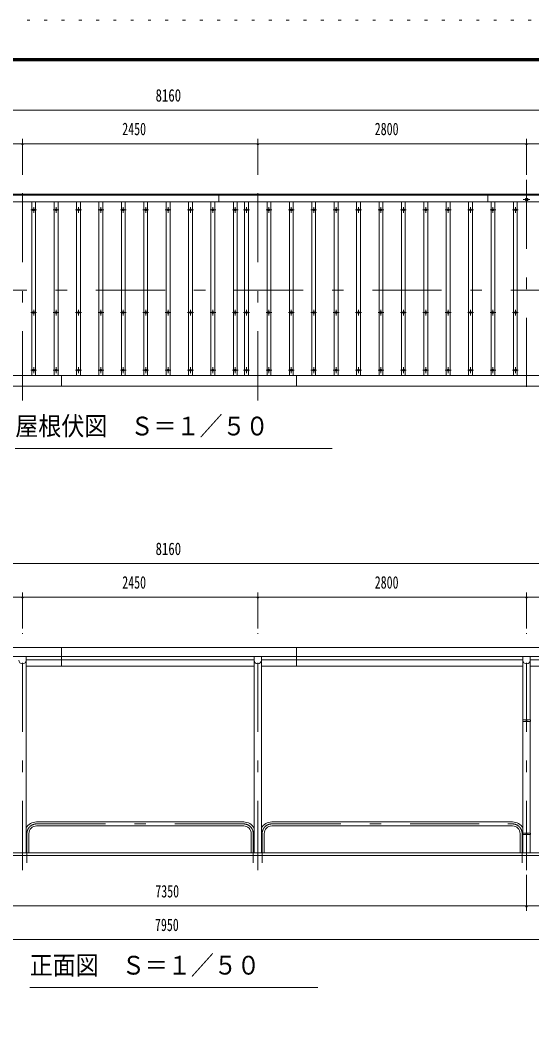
# Model space of a CAD drawing. Units: millimetres, scale not verified, with parts at other scales. Extents: x -23449 to 23452, y -10500 to 10500.
# Drawn here: x -920 to 4409, y 0 to 10500 of the extents above; entities that cross this region are included whole.
import ezdxf
from ezdxf.enums import TextEntityAlignment as Align

# ---------------------------------------------------------------- set-up
doc = ezdxf.new("R2010")
doc.units = ezdxf.units.MM
doc.header["$LTSCALE"] = 60
doc.linetypes.add('USER3', pattern=[24, 12, -5, 2, -5])
doc.linetypes.add('USER4', pattern=[3, 0.5, -2.5])
for name, color, linetype, lineweight in [('0-2_1-0BOLD', 7, 'Continuous', 18), ('0-3_1-2CENTER', 3, 'USER3', 18), ('0-4_1-4THIN', 4, 'Continuous', 18), ('0-5_1-5DIM', 3, 'Continuous', 18), ('0-C_F-F', 5, 'Continuous', 18), ('0-D_F-E_J_ADD', 5, 'USER4', 18)]:
    doc.layers.add(name, color=color, linetype=linetype, lineweight=lineweight)
doc.styles.add('ＭＳ ゴシック', font='')
doc.styles.get('ＭＳ ゴシック').set_extended_font_data('MS Gothic')

msp = doc.modelspace()

# ---------------------------------------------------------------- linework, layer by layer
at = {"layer": '0-2_1-0BOLD'}
for p, q in [((-3385.72, 8677.67), (4744.27, 8677.67)), ((1149.28, 8687.67), (1149.28, 8607.16)), ((3949.28, 8607.16), (3949.28, 8687.67)), ((4759.27, 6797.67), (-3400.72, 6797.67)), ((-490.72, 6687.67), (-490.72, 6797.67)), ((1959.27, 6797.67), (1959.27, 6687.67)), ((-490.72, 3768.55), (-490.72, 3962.67)), ((1959.28, 3962.67), (1959.28, 3768.55)), ((4734.28, 3868.72), (-3375.73, 3868.72)), ((-857.57, 1824.67), (-857.57, 3868.72)), ((-857.57, 3834.18), (1516.13, 3834.18)), ((1516.13, 3868.72), (1516.13, 1824.67)), ((1592.43, 1824.67), (1592.43, 3868.72)), ((1592.43, 3834.18), (4316.13, 3834.18)), ((4316.13, 3868.72), (4316.13, 3208.21)), ((4392.43, 3208.21), (4392.43, 3868.72)), ((4392.43, 3834.18), (4734.28, 3834.18)), ((1516.13, 3768.55), (-857.57, 3768.55)), ((4316.13, 3768.55), (1592.43, 3768.55)), ((4316.13, 3192.21), (4316.13, 2029.06)), ((4351.23, 3192.21), (4351.23, 3208.21)), ((4357.33, 3200.21), (4351.23, 3200.21)), ((4357.33, 3208.21), (4357.33, 3192.21)), ((4392.43, 2029.06), (4392.43, 3192.21)), ((-749.38, 2146.02), (1407.92, 2146.02)), ((1407.92, 2103.32), (-749.38, 2103.32)), ((1700.63, 2146.02), (4207.93, 2146.02)), ((4207.93, 2103.32), (1700.63, 2103.32)), ((-828.03, 2024.67), (-828.03, 1824.67)), ((1486.57, 1824.67), (1486.57, 2024.67)), ((1621.98, 2024.67), (1621.98, 1824.67)), ((4286.58, 1824.67), (4286.58, 2024.67)), ((4316.13, 2013.06), (4316.13, 1824.67)), ((4351.23, 2013.06), (4351.23, 2029.06)), ((4351.23, 2021.06), (4357.33, 2021.06)), ((4357.33, 2029.06), (4357.33, 2013.06)), ((4392.43, 1824.67), (4392.43, 2013.06)), ((4954.28, 1794.67), (-3595.73, 1794.67))]:
    msp.add_line(p, q, dxfattribs=at)
for points in [[(4754.27, 8607.16), (4754.27, 8687.67), (-3395.72, 8687.67), (-3395.72, 8607.16)], [(-3033.87, 3768.55), (-3400.72, 3768.55), (-3400.72, 3962.67), (4759.28, 3962.67), (4759.28, 3768.55), (4392.43, 3768.55)], [(-3295.72, 1794.67), (-3295.72, 1824.67), (4654.28, 1824.67), (4654.28, 1794.67)]]:
    msp.add_lwpolyline(points, dxfattribs=at)
for points in [[(4759.27, 6687.67), (4759.27, 8607.16), (-3400.72, 8607.16), (-3400.72, 6687.67)], [(4394.03, 3192.21), (4314.53, 3192.21), (4314.53, 3208.21), (4394.03, 3208.21)], [(4394.03, 2013.06), (4394.03, 2029.06), (4314.53, 2029.06), (4314.53, 2013.06)]]:
    msp.add_lwpolyline(points, close=True, dxfattribs=at)
for centre, radius in [((4354.28, 8630.67), 15), ((-779.06, 8522.67), 10), ((-545.72, 8522.67), 10), ((-312.39, 8522.67), 10), ((-79.06, 8522.67), 10), ((154.28, 8522.67), 10), ((387.61, 8522.67), 10), ((620.94, 8522.67), 10), ((854.28, 8522.67), 10), ((1087.61, 8522.67), 10), ((1320.94, 8522.67), 10), ((1437.61, 8522.67), 10), ((1670.94, 8522.67), 10), ((1904.28, 8522.67), 10), ((2137.61, 8522.67), 10), ((2370.94, 8522.67), 10), ((2604.28, 8522.67), 10), ((2837.61, 8522.67), 10), ((3070.94, 8522.67), 10), ((3304.28, 8522.67), 10), ((3537.61, 8522.67), 10), ((3770.94, 8522.67), 10), ((4004.28, 8522.67), 10), ((4237.61, 8522.67), 10), ((-779.06, 7452.68), 10), ((-545.72, 7452.68), 10), ((-312.39, 7452.68), 10), ((-79.06, 7452.68), 10), ((154.28, 7452.68), 10), ((387.61, 7452.68), 10), ((620.94, 7452.68), 10), ((854.28, 7452.68), 10), ((1087.61, 7452.68), 10), ((1320.94, 7452.68), 10), ((1437.61, 7452.68), 10), ((1670.94, 7452.68), 10), ((1904.28, 7452.68), 10), ((2137.61, 7452.68), 10), ((2370.94, 7452.68), 10), ((2604.28, 7452.68), 10), ((2837.61, 7452.68), 10), ((3070.94, 7452.68), 10), ((3304.28, 7452.68), 10), ((3537.61, 7452.68), 10), ((3770.94, 7452.68), 10), ((4004.28, 7452.68), 10), ((4237.61, 7452.68), 10), ((-779.06, 6852.68), 10), ((-545.72, 6852.68), 10), ((-312.39, 6852.68), 10), ((-79.06, 6852.68), 10), ((154.28, 6852.68), 10), ((387.61, 6852.68), 10), ((620.94, 6852.68), 10), ((854.28, 6852.68), 10), ((1087.61, 6852.68), 10), ((1320.94, 6852.68), 10), ((1437.61, 6852.68), 10), ((1670.94, 6852.68), 10), ((1904.28, 6852.68), 10), ((2137.61, 6852.68), 10), ((2370.94, 6852.68), 10), ((2604.28, 6852.68), 10), ((2837.61, 6852.68), 10), ((3070.94, 6852.68), 10), ((3304.28, 6852.68), 10), ((3537.61, 6852.68), 10), ((3770.94, 6852.68), 10), ((4004.28, 6852.68), 10), ((4237.61, 6852.68), 10)]:
    msp.add_circle(centre, radius, dxfattribs=at)
for centre, radius, start, end in [((-895.72, 3830.56), 38.15, 180, 0), ((1554.28, 3830.56), 38.15, 180, 0), ((4354.28, 3830.56), 38.15, 180, 0), ((-749.38, 2024.67), 121.35, 90, 153.07823), ((-749.38, 2024.67), 78.65, 90, 180), ((1407.92, 2024.67), 121.35, 26.91106, 90), ((1407.92, 2024.67), 78.65, 0, 90), ((1700.63, 2024.67), 121.35, 90, 153.08894), ((1700.63, 2024.67), 78.65, 90, 180), ((4207.93, 2024.67), 121.35, 26.92177, 90), ((4207.93, 2024.67), 78.65, 0, 90)]:
    msp.add_arc(centre, radius, start, end, dxfattribs=at)
at = {"layer": '0-3_1-2CENTER'}
for p, q in [((-895.72, 6537.67), (-895.72, 8837.68)), ((1554.28, 6537.67), (1554.28, 8837.68)), ((4354.28, 8837.68), (4354.28, 6537.67)), ((4389.28, 8630.67), (4319.28, 8630.67)), ((-749.06, 8522.67), (-809.06, 8522.67)), ((-779.06, 8552.68), (-779.06, 8492.68)), ((-515.73, 8522.67), (-575.73, 8522.67)), ((-545.72, 8492.68), (-545.72, 8552.68)), ((-282.39, 8522.67), (-342.39, 8522.67)), ((-312.39, 8552.68), (-312.39, 8492.68)), ((-49.06, 8522.67), (-109.06, 8522.67)), ((-79.06, 8492.68), (-79.06, 8552.68)), ((184.27, 8522.67), (124.27, 8522.67)), ((154.28, 8552.68), (154.28, 8492.68)), ((417.61, 8522.67), (357.61, 8522.67)), ((387.61, 8492.68), (387.61, 8552.68)), ((650.94, 8522.67), (590.94, 8522.67)), ((620.94, 8552.68), (620.94, 8492.68)), ((884.27, 8522.67), (824.27, 8522.67)), ((854.28, 8492.68), (854.28, 8552.68)), ((1117.61, 8522.67), (1057.61, 8522.67)), ((1087.61, 8492.68), (1087.61, 8552.68)), ((1350.94, 8522.67), (1290.94, 8522.67)), ((1320.94, 8492.68), (1320.94, 8552.68)), ((1467.61, 8522.67), (1407.61, 8522.67)), ((1437.61, 8552.68), (1437.61, 8492.68)), ((1700.94, 8522.67), (1640.94, 8522.67)), ((1670.94, 8552.68), (1670.94, 8492.68)), ((1934.27, 8522.67), (1874.28, 8522.67)), ((1904.28, 8552.68), (1904.28, 8492.68)), ((2167.61, 8522.67), (2107.61, 8522.67)), ((2137.61, 8492.68), (2137.61, 8552.68)), ((2400.94, 8522.67), (2340.94, 8522.67)), ((2370.94, 8552.68), (2370.94, 8492.68)), ((2634.27, 8522.67), (2574.28, 8522.67)), ((2604.28, 8492.68), (2604.28, 8552.68)), ((2867.61, 8522.67), (2807.61, 8522.67)), ((2837.61, 8552.68), (2837.61, 8492.68)), ((3100.94, 8522.67), (3040.94, 8522.67)), ((3070.94, 8492.68), (3070.94, 8552.68)), ((3334.27, 8522.67), (3274.28, 8522.67)), ((3304.28, 8552.68), (3304.28, 8492.68)), ((3567.61, 8522.67), (3507.61, 8522.67)), ((3537.61, 8492.68), (3537.61, 8552.68)), ((3800.94, 8522.67), (3740.94, 8522.67)), ((3770.94, 8552.68), (3770.94, 8492.68)), ((4034.27, 8522.67), (3974.28, 8522.67)), ((4004.28, 8492.68), (4004.28, 8552.68)), ((4267.61, 8522.67), (4207.61, 8522.67)), ((4237.61, 8552.68), (4237.61, 8492.68)), ((4909.27, 7687.67), (-3550.72, 7687.67)), ((-779.06, 7422.67), (-779.06, 7482.68)), ((-545.72, 7482.68), (-545.72, 7422.67)), ((-312.39, 7422.67), (-312.39, 7482.68)), ((-79.06, 7482.68), (-79.06, 7422.67)), ((154.28, 7422.67), (154.28, 7482.68)), ((387.61, 7482.68), (387.61, 7422.67)), ((620.94, 7422.67), (620.94, 7482.68)), ((854.28, 7482.68), (854.28, 7422.67)), ((1087.61, 7422.67), (1087.61, 7482.68)), ((1320.94, 7422.67), (1320.94, 7482.68)), ((1437.61, 7482.68), (1437.61, 7422.67)), ((1670.94, 7482.68), (1670.94, 7422.67)), ((1904.28, 7422.67), (1904.28, 7482.68)), ((2137.61, 7482.68), (2137.61, 7422.67)), ((2370.94, 7422.67), (2370.94, 7482.68)), ((2604.28, 7482.68), (2604.28, 7422.67)), ((2837.61, 7422.67), (2837.61, 7482.68)), ((3070.94, 7482.68), (3070.94, 7422.67)), ((3304.28, 7422.67), (3304.28, 7482.68)), ((3537.61, 7482.68), (3537.61, 7422.67)), ((3770.94, 7422.67), (3770.94, 7482.68)), ((4004.28, 7482.68), (4004.28, 7422.67)), ((4237.61, 7422.67), (4237.61, 7482.68)), ((-749.06, 7452.68), (-809.06, 7452.68)), ((-575.73, 7452.68), (-515.73, 7452.68)), ((-282.39, 7452.68), (-342.39, 7452.68)), ((-109.06, 7452.68), (-49.06, 7452.68)), ((184.27, 7452.68), (124.27, 7452.68)), ((357.61, 7452.68), (417.61, 7452.68)), ((650.94, 7452.68), (590.94, 7452.68)), ((824.27, 7452.68), (884.27, 7452.68)), ((1117.61, 7452.68), (1057.61, 7452.68)), ((1290.94, 7452.68), (1350.94, 7452.68)), ((1407.61, 7452.68), (1467.61, 7452.68)), ((1640.94, 7452.68), (1700.94, 7452.68)), ((1934.27, 7452.68), (1874.28, 7452.68)), ((2107.61, 7452.68), (2167.61, 7452.68)), ((2400.94, 7452.68), (2340.94, 7452.68)), ((2574.28, 7452.68), (2634.27, 7452.68)), ((2867.61, 7452.68), (2807.61, 7452.68)), ((3040.94, 7452.68), (3100.94, 7452.68)), ((3334.27, 7452.68), (3274.28, 7452.68)), ((3507.61, 7452.68), (3567.61, 7452.68)), ((3800.94, 7452.68), (3740.94, 7452.68)), ((3974.28, 7452.68), (4034.27, 7452.68)), ((4267.61, 7452.68), (4207.61, 7452.68)), ((-809.06, 6852.68), (-749.06, 6852.68)), ((-779.06, 6882.68), (-779.06, 6822.68)), ((-575.73, 6852.68), (-515.73, 6852.68)), ((-545.72, 6882.68), (-545.72, 6822.68)), ((-342.39, 6852.68), (-282.39, 6852.68)), ((-312.39, 6882.68), (-312.39, 6822.68)), ((-109.06, 6852.68), (-49.06, 6852.68)), ((-79.06, 6882.68), (-79.06, 6822.68)), ((124.27, 6852.68), (184.27, 6852.68)), ((154.28, 6882.68), (154.28, 6822.68)), ((357.61, 6852.68), (417.61, 6852.68)), ((387.61, 6882.68), (387.61, 6822.68)), ((590.94, 6852.68), (650.94, 6852.68)), ((620.94, 6882.68), (620.94, 6822.68)), ((824.27, 6852.68), (884.27, 6852.68)), ((854.28, 6882.68), (854.28, 6822.68)), ((1057.61, 6852.68), (1117.61, 6852.68)), ((1087.61, 6882.68), (1087.61, 6822.68)), ((1290.94, 6852.68), (1350.94, 6852.68)), ((1320.94, 6822.68), (1320.94, 6882.68)), ((1407.61, 6852.68), (1467.61, 6852.68)), ((1437.61, 6882.68), (1437.61, 6822.68)), ((1640.94, 6852.68), (1700.94, 6852.68)), ((1670.94, 6882.68), (1670.94, 6822.68)), ((1874.28, 6852.68), (1934.27, 6852.68)), ((1904.28, 6882.68), (1904.28, 6822.68)), ((2107.61, 6852.68), (2167.61, 6852.68)), ((2137.61, 6882.68), (2137.61, 6822.68)), ((2340.94, 6852.68), (2400.94, 6852.68)), ((2370.94, 6882.68), (2370.94, 6822.68)), ((2574.28, 6852.68), (2634.27, 6852.68)), ((2604.28, 6882.68), (2604.28, 6822.68)), ((2807.61, 6852.68), (2867.61, 6852.68)), ((2837.61, 6882.68), (2837.61, 6822.68)), ((3040.94, 6852.68), (3100.94, 6852.68)), ((3070.94, 6882.68), (3070.94, 6822.68)), ((3274.28, 6852.68), (3334.27, 6852.68)), ((3304.28, 6882.68), (3304.28, 6822.68)), ((3507.61, 6852.68), (3567.61, 6852.68)), ((3537.61, 6882.68), (3537.61, 6822.68)), ((3740.94, 6852.68), (3800.94, 6852.68)), ((3770.94, 6882.68), (3770.94, 6822.68)), ((3974.28, 6852.68), (4034.27, 6852.68)), ((4004.28, 6882.68), (4004.28, 6822.68)), ((4207.61, 6852.68), (4267.61, 6852.68)), ((4237.61, 6882.68), (4237.61, 6822.68)), ((-895.72, 1644.67), (-895.72, 4112.67)), ((1554.28, 1644.67), (1554.28, 4112.67)), ((4354.28, 1644.67), (4354.28, 4112.67)), ((-749.38, 2124.67), (1407.92, 2124.67)), ((1700.63, 2124.67), (4207.93, 2124.67)), ((-849.38, 1719.67), (-849.38, 2024.67)), ((1507.92, 2024.67), (1507.92, 1719.67)), ((1600.63, 1719.67), (1600.63, 2024.67)), ((4307.93, 2024.67), (4307.93, 1719.67))]:
    msp.add_line(p, q, dxfattribs=at)
for centre, start, end in [((-749.38, 2024.67), 90, 180), ((1407.92, 2024.67), 0, 90), ((1700.63, 2024.67), 90, 180), ((4207.93, 2024.67), 0, 90)]:
    msp.add_arc(centre, 100, start, end, dxfattribs=at)
at = {"layer": '0-4_1-4THIN'}
for p, q in [((-799.06, 8607.17), (-799.06, 6797.68)), ((-759.06, 6797.68), (-759.06, 8607.17)), ((-565.73, 8607.17), (-565.73, 6797.68)), ((-525.73, 6797.68), (-525.73, 8607.17)), ((-332.39, 8607.17), (-332.39, 6797.68)), ((-292.39, 6797.68), (-292.39, 8607.17)), ((-99.06, 8607.17), (-99.06, 6797.68)), ((-59.06, 6797.68), (-59.06, 8607.17)), ((134.27, 8607.17), (134.27, 6797.68)), ((174.27, 6797.68), (174.27, 8607.17)), ((367.61, 8607.17), (367.61, 6797.68)), ((407.61, 6797.68), (407.61, 8607.17)), ((600.94, 8607.17), (600.94, 6797.68)), ((640.94, 6797.68), (640.94, 8607.17)), ((834.27, 8607.17), (834.27, 6797.68)), ((874.27, 6797.68), (874.27, 8607.17)), ((1067.61, 8607.17), (1067.61, 6797.68)), ((1107.61, 6797.68), (1107.61, 8607.17)), ((1300.94, 8607.17), (1300.94, 6797.68)), ((1340.94, 6797.68), (1340.94, 8607.17)), ((1417.6, 8607.17), (1417.6, 6797.68)), ((1457.61, 6797.68), (1457.61, 8607.17)), ((1650.94, 8607.17), (1650.94, 6797.68)), ((1690.94, 6797.68), (1690.94, 8607.17)), ((1884.27, 8607.17), (1884.27, 6797.68)), ((1924.27, 6797.68), (1924.27, 8607.17)), ((2117.6, 8607.17), (2117.6, 6797.68)), ((2157.61, 6797.68), (2157.61, 8607.17)), ((2350.94, 8607.17), (2350.94, 6797.68)), ((2390.94, 6797.68), (2390.94, 8607.17)), ((2584.27, 8607.17), (2584.27, 6797.68)), ((2624.27, 6797.68), (2624.27, 8607.17)), ((2817.6, 8607.17), (2817.6, 6797.68)), ((2857.61, 6797.68), (2857.61, 8607.17)), ((3050.94, 8607.17), (3050.94, 6797.68)), ((3090.94, 6797.68), (3090.94, 8607.17)), ((3284.27, 8607.17), (3284.27, 6797.68)), ((3324.27, 6797.68), (3324.27, 8607.17)), ((3517.6, 8607.17), (3517.6, 6797.68)), ((3557.61, 6797.68), (3557.61, 8607.17)), ((3750.94, 8607.17), (3750.94, 6797.68)), ((3790.94, 6797.68), (3790.94, 8607.17)), ((3984.27, 8607.17), (3984.27, 6797.68)), ((4024.27, 6797.68), (4024.27, 8607.17)), ((4217.6, 8607.17), (4217.6, 6797.68)), ((4257.61, 6797.68), (4257.61, 8607.17))]:
    msp.add_line(p, q, dxfattribs=at)
at = {"layer": '0-5_1-5DIM'}
for p, q in [((-3400.72, 9562.67), (4759.28, 9562.67)), ((-895.72, 8887.68), (-895.72, 9262.68)), ((1554.28, 8887.68), (1554.28, 9262.68)), ((4354.28, 8887.68), (4354.28, 9262.68)), ((-2995.72, 9212.68), (-895.72, 9212.68)), ((-885.72, 9212.68), (-905.72, 9212.68)), ((-895.72, 9212.68), (1554.28, 9212.68)), ((1564.28, 9212.68), (1544.28, 9212.68)), ((1554.28, 9212.68), (4354.28, 9212.68)), ((4364.28, 9212.68), (4344.28, 9212.68)), ((4354.28, 9212.68), (4759.28, 9212.68)), ((-970.72, 6037.67), (2329.28, 6037.67)), ((-3400.72, 4837.67), (4759.28, 4837.67)), ((-895.72, 4162.67), (-895.72, 4537.67)), ((1554.28, 4162.67), (1554.28, 4537.67)), ((4354.28, 4162.67), (4354.28, 4537.67)), ((-2995.72, 4487.67), (-895.72, 4487.67)), ((-885.72, 4487.67), (-905.72, 4487.67)), ((-895.72, 4487.67), (1554.28, 4487.67)), ((1564.28, 4487.67), (1544.28, 4487.67)), ((1554.28, 4487.67), (4354.28, 4487.67)), ((4364.28, 4487.67), (4344.28, 4487.67)), ((4354.28, 4487.67), (4759.28, 4487.67)), ((4354.28, 1219.67), (4354.28, 1594.67)), ((-2995.72, 1269.67), (4354.28, 1269.67)), ((4364.28, 1269.67), (4344.28, 1269.67)), ((4354.28, 1269.67), (4654.28, 1269.67)), ((4654.28, 919.67), (-3295.72, 919.67)), ((-820.72, 419.67), (2179.28, 419.67))]:
    msp.add_line(p, q, dxfattribs=at)
for centre in [(-895.72, 9212.68), (1554.28, 9212.68), (4354.28, 9212.68), (-895.72, 4487.67), (1554.28, 4487.67), (4354.28, 4487.67), (4354.28, 1269.67)]:
    msp.add_arc(centre, 10, 180, 0, dxfattribs=at)
at = {"layer": '0-C_F-F'}
for points in [[(22951.62, -10000), (-5748.38, -10000), (-5748.38, 10100), (22951.62, 10100)], [(22949.12, -9997.5), (-5745.88, -9997.5), (-5745.88, 10097.5), (22949.12, 10097.5)], [(22946.62, -9995), (22946.62, 10095), (-5743.38, 10095), (-5743.38, -9995)], [(22944.12, -9992.5), (-5740.88, -9992.5), (-5740.88, 10092.5), (22944.12, 10092.5)], [(22941.62, -9990), (22941.62, 10090), (-5738.38, 10090), (-5738.38, -9990)], [(22939.12, -9987.5), (-5735.88, -9987.5), (-5735.88, 10087.5), (22939.12, 10087.5)], [(22936.62, -9985), (22936.62, 10085), (-5733.38, 10085), (-5733.38, -9985)], [(22934.12, -9982.5), (-5730.88, -9982.5), (-5730.88, 10082.5), (22934.12, 10082.5)], [(22931.62, -9980), (-5728.38, -9980), (-5728.38, 10080), (22931.62, 10080)], [(22929.12, -9977.5), (-5725.88, -9977.5), (-5725.88, 10077.5), (22929.12, 10077.5)], [(22926.62, -9975), (22926.62, 10075), (-5723.38, 10075), (-5723.38, -9975)]]:
    msp.add_lwpolyline(points, close=True, dxfattribs=at)
at = {"layer": '0-D_F-E_J_ADD'}
msp.add_lwpolyline([(23451.62, -10500), (-6248.38, -10500), (-6248.38, 10500), (23451.62, 10500)], close=True, dxfattribs=at)

# ---------------------------------------------------------------- texts
at = {"layer": '0-5_1-5DIM', "color": 7, "style": 'ＭＳ ゴシック'}
for s, height, width, p in [('8160', 130.2, 0.75, (490.34, 9612.67)), ('2450', 130.2, 0.7, (143.27, 9262.68)), ('2800', 130.2, 0.7, (2773.01, 9262.68)), ('屋根伏図\u3000Ｓ＝１／５０', 195.4, 0.9, (-970.72, 6114.32)), ('8160', 130.2, 0.75, (490.34, 4887.67)), ('2450', 130.2, 0.7, (143.27, 4537.67)), ('2800', 130.2, 0.7, (2773.01, 4537.67)), ('7350', 130.2, 0.7, (487.36, 1319.67)), ('7950', 130.2, 0.7, (483.94, 969.67)), ('正面図\u3000Ｓ＝１／５０', 195.4, 0.9, (-820.72, 496.31))]:
    msp.add_text(s, height=height, dxfattribs=dict(at, width=width)).set_placement(p, align=Align.BOTTOM_LEFT)

doc.saveas('drawing.dxf')
